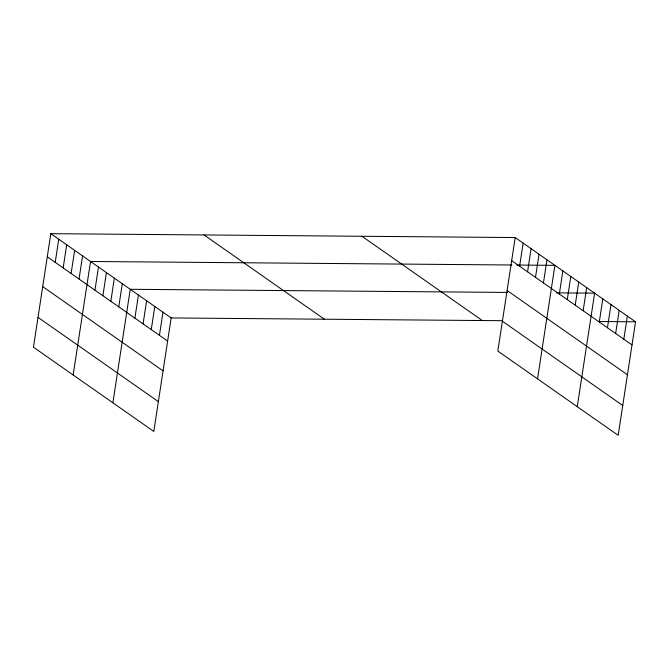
<?xml version="1.0" encoding="UTF-8"?>
<svg xmlns="http://www.w3.org/2000/svg" width="669" height="669" viewBox="0 0 669 669"><rect width="100%" height="100%" fill="white"/><g stroke="black" fill="none" stroke-linecap="round" stroke-linejoin="round"><path stroke-width="1" d="M50.819 233.673L33.45 347.186L153.795 431.455L171.164 317.942L50.819 233.673L515.205 237.545L635.55 321.814L618.181 435.327L497.836 351.058L515.205 237.545M55.226 262.357L58.763 239.234M63.17 267.918L66.708 244.795M71.106 273.479L74.644 250.357M79.051 279.04L82.588 255.918M73.164 374.991L90.532 261.479L511.852 264.999M94.939 290.162L98.477 267.04M102.884 295.723L106.421 272.601M110.82 301.284L114.357 278.17M118.764 306.845L122.302 283.731M112.877 402.805L130.246 289.292L507.495 292.437M134.887 318.135L138.424 295.021M143.074 323.871L146.611 300.749M151.261 329.6L154.798 306.477M159.439 335.328L162.977 312.214M519.612 266.229L523.15 243.106M527.557 271.79L531.094 248.667M535.501 277.351L539.038 254.228M543.437 282.912L546.983 259.798M537.55 378.871L554.919 265.359L516.861 265.041M559.326 294.034L562.863 270.92M567.27 299.595L570.808 276.481M575.215 305.156L578.752 282.042M583.151 310.717L586.688 287.603M577.263 406.677L594.632 293.164L556.575 292.846M599.282 322.015L602.819 298.892M607.46 327.743L610.998 304.621M615.647 333.471L619.185 310.357M623.826 339.2L627.363 316.086M171.164 317.942L502.335 320.702M598.487 321.505L635.55 321.814M511.668 260.667L632.013 344.936M507.11 290.497L627.447 374.765M502.402 321.229L622.747 405.498M361.962 236.266L482.299 320.535M204.07 234.953L324.406 319.222M47.282 256.796L167.626 341.056M42.716 286.625L163.06 370.885M38.016 317.357L158.352 401.626"/></g></svg>
